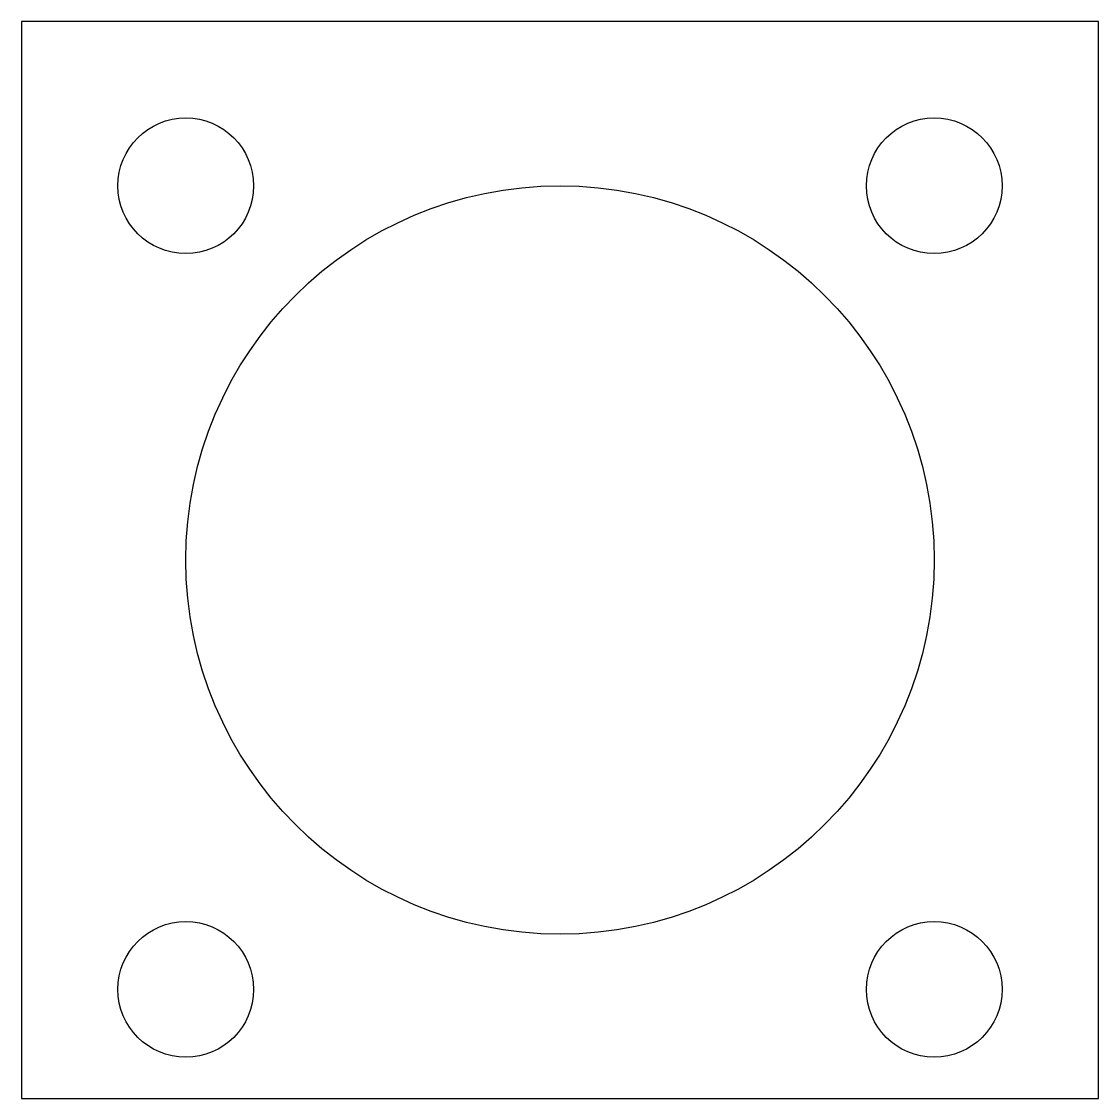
# Model space of a CAD drawing. Header units: inches. Extents: x 0 to 2, y 0 to 2.
import ezdxf

# ---------------------------------------------------------------- set-up
doc = ezdxf.new("R2010")
doc.units = ezdxf.units.IN
doc.header["$MEASUREMENT"] = 0

msp = doc.modelspace()

# ---------------------------------------------------------------- linework, layer by layer
msp.add_lwpolyline([(0, 0), (2, 0), (2, 2), (0, 2)], close=True)
for centre, radius in [((0.305, 1.695), 0.126), ((1.695, 1.695), 0.126), ((1, 1), 0.695), ((0.305, 0.2026), 0.126), ((1.695, 0.2026), 0.126)]:
    msp.add_circle(centre, radius)

doc.saveas('drawing.dxf')
